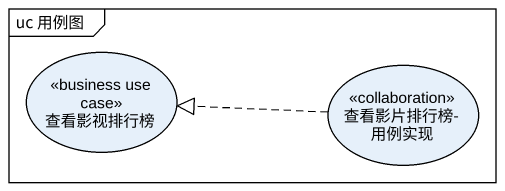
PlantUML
@startuml
mainframe uc 用例图
usecase 查看影视排行榜 <<business use case>>
usecase "查看影片排行榜-用例实现" as 查看影片排行榜_用例实现 <<collaboration>>
查看影片排行榜_用例实现 .left.|> 查看影视排行榜
@enduml
